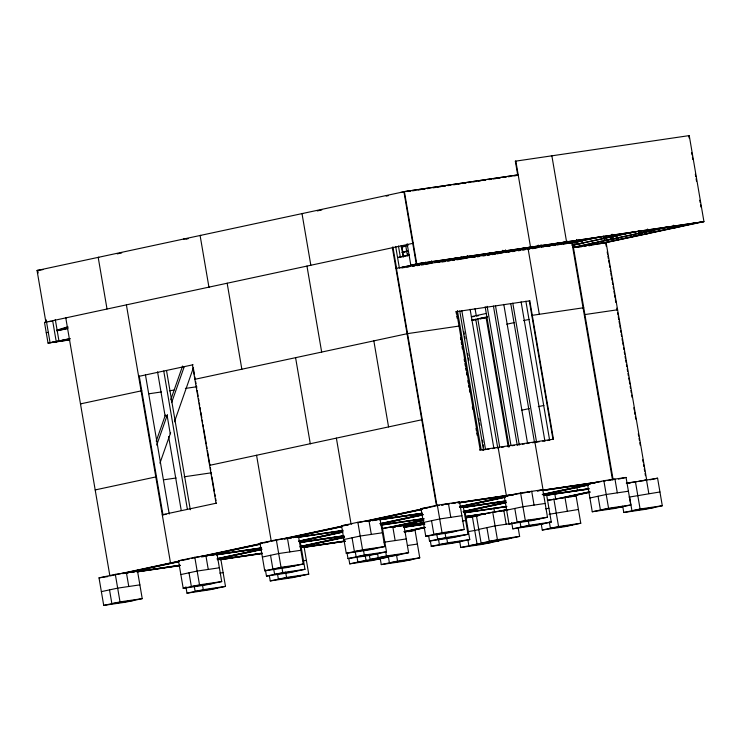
<?xml version="1.0" encoding="UTF-8"?>
<svg xmlns="http://www.w3.org/2000/svg" width="741" height="741" viewBox="0 0 741 741"><rect width="100%" height="100%" fill="white"/><g stroke="black" fill="none" stroke-linecap="round" stroke-linejoin="round"><path stroke-width="1.11" d="M156.221 441.154L165.382 415.025M170.736 399.788L182.573 366.035M156.731 445.072L167.42 414.59M171.625 402.613L184.231 366.684M159.936 463.19L170.625 432.707M174.45 421.814L193.54 367.379M56.594 330.236L67.635 326.837M57.168 330.505L68.2 327.105M401.724 246.827L408.347 244.78M401.187 247.438L407.809 245.391M401.937 252.477L407.457 250.773M402.502 252.746L406.92 251.384M517.672 174.783L515.347 161.195L515.838 161.093L530.537 247.133M551.378 155.906L551.86 155.795L566.569 241.835L566.078 241.946M46.544 322.011L45.877 322.113L37.05 270.493L404.577 191.595M117.208 253.885L121.728 252.913M186.121 239.084L188.381 238.593M317.25 210.916L321.779 209.944M386.218 196.106L388.479 195.615M603.943 243.076L703.95 221.642L689.241 135.603L688.75 135.705L689.139 137.965M517.7 174.969L518.191 174.857L404.401 191.586L416.757 263.861L703.95 221.642M69.756 339.906L48.035 343.102L44.506 322.455L413.404 243.224L412.737 243.317M46.266 332.774L48.304 332.339M56.714 330.718L67.987 328.3M397.75 257.479L408.967 255.061M57.233 330.801L67.385 328.615M398.278 257.544L409.495 255.136M48.035 343.102L58.956 340.943L55.297 319.501M407.152 243.743L410.82 265.185L416.933 263.87M52.843 342.259L69.747 338.628M399.51 267.797L419.702 263.463M55.621 341.851L70.275 338.702M402.289 267.39L422.481 263.055M58.4 341.444L64.513 340.128L61.735 340.536M401.492 267.751L403.864 267.242M425.26 262.647L416.368 264.37M426.983 264.12L432.077 263.027L431.688 260.739M452.455 258.646L446.341 259.961L449.111 259.554M435.032 262.573L455.233 258.238M437.811 262.166L458.003 257.831M437.347 262.453L439.385 262.018M460.782 257.423L451.89 259.146M462.504 258.896L467.599 257.803L467.21 255.515M487.976 253.422L481.863 254.737L484.642 254.33M470.563 257.349L490.755 253.014M473.332 256.942L493.534 252.607M472.869 257.229L474.907 256.794M496.303 252.199L487.411 253.922M523.507 248.198L517.385 249.513L520.163 249.106M506.084 252.135L526.277 247.79M508.863 251.727L529.055 247.383M508.4 252.014L510.438 251.57M531.825 246.975L522.942 248.698M527.629 248.976L528.12 248.874L539.3 314.258M559.029 242.983L552.916 244.289L555.685 243.882M541.606 246.91L561.798 242.566M543.264 246.744L564.577 242.159M567.356 241.751L558.464 243.474M557.464 244.965L563.077 243.761M563.54 244.224L572.552 242.335L613.15 479.807M594.551 237.759L588.437 239.065L591.216 238.658M572.645 242.65L597.329 237.352M572.052 242.965L600.099 236.944M602.878 236.536L593.986 238.25M571.987 245.012L577.823 243.946L577.434 241.696M603.202 235.962L603.582 238.222L612.474 236.499L612.085 234.221M630.072 232.535L623.959 233.85L626.738 233.443M572.265 245.141L632.851 232.128M572.802 245.215L635.63 231.72M638.399 231.312L629.507 233.035M604.072 238.167L604.452 240.445L613.344 238.722L612.964 236.481M665.603 227.311L659.481 228.626L662.259 228.219M573.015 247.383L668.373 226.903M573.321 247.503L671.151 226.496M574.062 247.54L578.137 246.66L575.359 247.068M673.93 226.088L665.038 227.811M589.206 245.679L591.438 245.197M601.062 240.973L601.451 243.233L592.559 244.956L592.17 242.696M641.826 232.22L642.206 234.48L633.323 236.203L636.093 235.795M676.866 227.033L667.974 228.756L670.753 228.348M694.465 223.069L688.352 224.384L691.121 223.977M599.413 243.669L697.235 222.661M600.145 243.696L700.013 222.254M456.048 311.711L456.539 311.609L480.187 449.963L479.696 450.065L553.453 439.191L529.806 300.837L456.048 311.711L456.428 313.934M529.806 300.837L529.315 300.939L552.971 439.293L553.453 439.191M471.387 316.648L485.957 313.517M476.352 316.148L478.593 315.666M471.971 320.093L487.671 316.722M480.298 318.871L487.022 317.426M458.522 326.17L459.012 326.068L407.559 333.626L194.874 379.309L195.541 379.207M531.788 315.397L583.732 307.728M506.742 324.215L514.597 322.53M523.581 320.603L529.194 319.399M582.574 307.932L583.065 307.821M617.105 309.868L617.596 309.766L584.547 314.619M421.777 419.776L209.583 465.348L210.249 465.246M521.451 410.255L529.306 408.569M538.281 406.642L543.894 405.438M216.548 503.139L162.27 514.754L162.937 514.662M497.628 447.425L498.119 447.323L506.353 495.507L505.862 495.609M534.372 442.025L534.863 441.923L543.097 490.107L542.607 490.209L601.108 481.576M99.016 577.869L115.318 574.368L137.52 571.098L142.226 598.635L125.924 602.137L103.721 605.397L99.016 577.869L107.899 576.563M178.498 560.798L194.809 557.297L217.011 554.027L221.716 581.565L205.405 585.066L183.203 588.326L178.498 560.798L182.944 560.14M260.026 543.283L276.328 539.781L298.53 536.521L303.236 564.049L286.934 567.55L264.732 570.82L260.026 543.283L266.686 542.31M341.545 525.777L357.857 522.275L380.059 519.006L384.764 546.543L368.462 550.044L346.26 553.305L341.545 525.777L348.214 524.795M421.036 508.706L437.338 505.205L459.54 501.935L464.246 529.472L447.944 532.974L425.742 536.234L421.036 508.706L427.696 507.724M179.461 561.011L109.89 575.952L65.773 317.843L66.44 317.741M181.702 560.529L189.539 558.853M191.78 558.371L262.314 543.218M264.556 542.736L269.029 541.773M348.835 524.637L271.271 541.291L256.562 455.252M357.829 522.701L421.472 509.076M423 508.706L435.356 506.057M122.385 573.506L178.979 561.354M260.128 543.922L201.515 556.51L203.729 556.13M284.47 538.698L342.398 526.249M367.156 520.932L421.045 509.363M366.786 521.108L368.953 520.645L371.306 534.409M441.923 504.973L448.444 503.565L450.797 517.338M126.1 572.895L179.118 561.511M205.535 555.833L260.684 543.987M288.184 538.086L342.212 526.481M366.73 521.21L421.786 509.391M126.618 572.969L178.516 561.826M206.063 555.907L260.082 544.311M287.582 538.401L341.61 526.795M367.462 521.247L422.324 509.465M132.083 572.265L137.52 571.098M211.574 555.194L217.011 554.027M293.093 537.688L298.53 536.521M372.445 520.645L380.059 519.006M453.02 503.334L459.54 501.935M504.297 496.461L520.599 492.96L542.801 489.699L547.506 517.227L531.204 520.728L509.002 523.998L504.297 496.461L506.52 496.137M217.761 558.473L261.712 549.035M298.91 541.05L342.861 531.603M380.059 523.618L422.889 514.421M459.948 506.455L506.974 496.359M511.447 495.396L513.689 494.914M217.15 558.797L261.74 549.22M298.521 541.319L342.259 531.927M380.04 523.804L422.583 514.671M459.401 506.761L505.399 496.887M217.252 558.964L261.249 549.507M298.929 541.421L342.824 531.992M380.448 523.906L423.222 514.726M460.105 506.798L505.001 497.155M526.267 492.496L531.705 491.329L534.057 505.093M217.771 559.038L261.777 549.59M299.447 541.495L342.222 532.307M380.976 523.989L422.62 515.041M459.679 507.076L504.464 497.461M217.521 559.557L220.781 558.862L225.486 586.39L209.184 589.892L186.982 593.161L185.898 586.807M461.143 507.233L463.32 506.77L468.025 534.298L451.723 537.799L429.511 541.069L428.613 535.771M537.364 490.866L542.801 489.699M226.848 558.76L227.348 558.658M587.557 484.225L603.859 480.724L626.062 477.454L630.767 504.992L614.465 508.493L592.263 511.753L587.557 484.225L590.883 483.734M300.716 546.302L344.463 536.901M382.356 528.768L423.787 519.867M463.866 511.262L505.242 502.37M542.227 494.432L588.243 484.54M300.124 546.617L344.37 537.114M390.729 527.157L423.268 520.163M463.282 511.568L505.779 502.444M543.792 494.284L587.65 484.864M608.444 480.492L614.965 479.084L617.318 492.858M300.661 546.691L344.408 537.29M392.23 527.018L423.861 520.228M463.236 511.772L506.066 502.574M543.199 494.599L588.095 484.947M300.068 547.006L343.815 537.605M392.063 527.24L423.296 520.534M463.366 511.929L506.27 502.713M543.486 494.719L588.456 485.105M300.781 547.321L304.042 546.617L308.747 574.155L292.445 577.656L270.243 580.916L269.335 575.627M397.389 526.573L403.91 525.174L408.615 552.703L392.313 556.204L370.111 559.464L369.379 555.231M543.32 495.229L546.58 494.525L551.285 522.062L534.974 525.564L512.772 528.824L511.688 522.47M618.457 479.094L626.062 477.454M101.369 591.633L117.671 588.132L139.873 584.871M180.85 574.562L197.162 571.061L219.364 567.791M262.379 557.056L278.681 553.546L300.883 550.285M343.898 539.541L360.209 536.039L382.412 532.779M423.389 522.47L439.691 518.969L461.893 515.699M576.933 490.412L577.424 490.301L576.859 487.022M465.82 517.894L477.889 515.671M518.181 527.907L519.626 536.382L503.324 539.883L481.122 543.144L476.417 515.616L492.719 512.114L507.15 509.993M547.34 500.379L576.063 495.72L580.768 523.248L564.466 526.749L542.264 530.019L541.18 523.665M626.691 483.336L657.591 478.204L662.297 505.742L645.995 509.243L623.792 512.503L622.699 506.149M403.873 531.668L424.065 527.333M474.305 516.542L478.621 515.616M493.636 512.383L507.02 509.512M555.898 499.017L589.447 491.811M404.41 531.742L424.954 527.323M499.341 511.346L507.566 509.586M562.03 497.887L589.984 491.876M499.471 511.41L501.648 510.947M561.706 498.045L563.873 497.582M643.225 480.538L646.485 479.835L648.838 493.608M405.188 531.76L425.473 527.407M503.241 510.697L507.752 509.734M565.226 497.387L590.021 492.061M404.771 532.038L425.149 527.657M503.111 510.92L522.951 506.724L545.154 503.463M565.29 497.563L589.771 492.348M408.532 531.695L415.053 530.297L419.758 557.834L403.456 561.335L381.254 564.596L380.17 558.242M570.635 496.887L576.063 495.72M649.977 479.844L657.591 478.204M589.91 497.989L606.212 494.488L628.414 491.218M103.721 605.397L120.023 601.896L142.226 598.635M183.203 588.326L199.514 584.825L221.716 581.565M264.732 570.82L281.034 567.319L303.236 564.049M346.26 553.305L362.562 549.803L384.764 546.543M425.742 536.234L442.044 532.733L464.246 529.472M467.562 531.788L479.131 529.602M478.769 529.38L495.071 525.878L510.614 523.591M549.081 514.282L578.415 509.484M629.044 497.109L659.944 491.968M186.982 593.161L203.284 589.66L225.486 586.39M265.38 569.736L266.464 576.09L282.775 572.589L304.977 569.32L300.272 541.791M347.084 553.286L347.992 558.575L364.294 555.074L386.496 551.813L381.791 524.276M429.511 541.069L445.823 537.568L468.025 534.298M509.002 523.998L525.304 520.497L547.506 517.227M304.977 569.32L288.666 572.821L266.464 576.09M386.496 551.813L370.194 555.315L347.992 558.575M270.243 580.916L286.545 577.415L308.747 574.155M349.724 563.845L366.035 560.344L388.238 557.084L371.926 560.585L349.724 563.845L348.826 558.547M370.111 559.464L386.413 555.963L408.615 552.703M430.345 541.041L431.253 546.339L447.555 542.838L469.757 539.568L465.052 512.04M512.772 528.824L529.083 525.323L551.285 522.062M592.263 511.753L608.565 508.252L630.767 504.992M469.757 539.568L453.455 543.07L431.253 546.339M381.254 564.596L397.556 561.094L419.758 557.834M460.735 547.525L477.047 544.024L499.249 540.763L482.947 544.264L460.735 547.525L459.652 541.171M481.122 543.144L497.424 539.643L519.626 536.382M542.264 530.019L558.566 526.518L580.768 523.248M623.792 512.503L640.094 509.002L662.297 505.742M515.347 161.195L689.241 135.603M517.774 174.95L403.91 191.697L416.266 263.972L703.459 221.744M400.501 192.475L404.66 191.863M406.744 191.558L408.828 191.252M407.93 191.521L410.208 191.187M412.496 190.845L414.775 190.511M418.193 190.011L420.48 189.677M422.759 189.335L425.038 189.001M427.316 188.668L429.604 188.334M433.022 187.825L435.31 187.492M437.588 187.158L441.006 186.658M443.294 186.315L445.573 185.982M447.851 185.648L450.139 185.315M453.557 184.815L455.835 184.472M458.123 184.139L460.402 183.805M462.68 183.472L466.108 182.962M468.386 182.629L470.665 182.295M472.953 181.962L475.231 181.628M478.649 181.119L480.937 180.785M483.215 180.452L485.494 180.119M488.921 179.609L491.2 179.276M493.478 178.942L495.766 178.609M498.045 178.266L500.323 177.933M503.75 177.432L506.029 177.099M508.307 176.756L510.595 176.423M514.013 175.923L516.292 175.589M302.671 213.482L302.004 213.584L310.831 265.204M200.765 235.369L200.098 235.471L208.925 287.091L209.592 286.999M183.444 239.093L187.603 238.482M98.859 257.257L98.192 257.359L107.019 308.978M37.05 270.493L42.922 269.622M393.026 247.596L392.36 247.698L436.477 505.816M410.82 265.185L413.589 264.778M693.9 223.569L696.679 223.152M572.552 242.335L395.889 268.344L396.379 268.242L436.968 505.705L439.246 505.371M579.731 241.316L582.5 240.908L573.608 242.631M615.252 236.092L618.022 235.684L609.139 237.407M650.774 230.868L653.553 230.46L644.661 232.183M679.636 226.626L682.415 226.218M402.178 267.834L404.456 267.501M406.735 267.168L409.013 266.825M412.422 266.325L414.701 265.991M416.979 265.658L419.249 265.324M421.527 264.991L423.806 264.657M442.016 261.981L445.424 261.471M447.703 261.138L449.982 260.804M452.26 260.471L454.529 260.137M456.808 259.804L460.226 259.304M472.739 257.46L475.018 257.127M477.297 256.794L479.566 256.46M482.984 255.951L485.262 255.617M487.541 255.284L489.81 254.95M492.089 254.617L495.507 254.117M512.577 251.607L514.847 251.273M518.265 250.764L520.543 250.43M522.822 250.097L525.091 249.763M527.37 249.43L529.648 249.096M547.858 246.42L550.128 246.086M553.546 245.577L555.824 245.243M603.582 238.222L606.36 237.815M641.882 232.591L639.113 232.998L647.995 231.275L647.606 228.997M673.523 227.941L676.301 227.533M48.823 321.677L51.166 321.325M580.601 243.539L583.371 243.131L574.479 244.854M616.123 238.315L618.892 237.907L610.01 239.63M644.985 234.073L647.764 233.665M44.506 322.455L46.785 322.113M604.452 240.445L607.231 240.038M638.872 235.388L641.641 234.971M604.221 242.826L606.999 242.418M573.071 247.513L606.119 242.65L646.708 480.122L638.761 481.289M578.406 247.17L581.815 246.67M584.084 246.336L586.353 246.003M588.623 245.669L590.901 245.336M69.506 339.804L50.073 342.666L46.155 319.769M472.184 316.759L474.268 316.453M479.909 318.667L484.068 318.056M471.73 320.353L475.898 319.741M139.289 376.308L138.623 376.409L193.068 364.757L192.41 364.85L216.057 503.204M141.763 390.757L80.482 403.882L81.149 403.78M148.895 393.786L161.436 391.943M169.42 390.766L173.978 390.099M185.38 388.423L196.782 386.746M597.774 393.86L598.441 393.767M310.951 443.618L310.284 443.72L295.585 357.681M156.462 476.796L95.181 489.921L95.848 489.82M163.604 479.825L176.145 477.982M184.129 476.806L211.491 472.786M482.234 450.111L484.512 449.768M486.8 449.435L489.088 449.102M492.515 448.592L494.793 448.259M497.081 447.925L499.369 447.592M501.648 447.249L503.936 446.916M507.363 446.415L509.651 446.073M511.929 445.739L514.217 445.406M517.644 444.896L519.932 444.563M522.21 444.23L524.498 443.896M526.786 443.553L529.065 443.22M532.492 442.72L534.78 442.377M537.058 442.044L539.346 441.71M542.773 441.21L545.061 440.867M547.34 440.534L549.627 440.2M164.011 514.634L166.095 514.328M441.516 505.038L443.794 504.704M447.203 504.204L449.481 503.871M451.76 503.528L455.169 503.028M457.447 502.694L519.71 493.543M521.942 493.21L525.286 492.719M527.509 492.395L529.732 492.07M537.531 490.922L539.754 490.598M603.378 481.242L605.656 480.909M607.935 480.576L610.204 480.233M458.901 502.657L513.559 494.479M542.384 490.246L596.727 482.252M459.151 502.759L509.475 495.358M542.245 490.542L594.921 482.799M458.614 502.972L509.706 495.46M542.931 490.579L590.614 483.577M592.883 483.243L595.162 482.91M459.985 507.261L463.32 506.77M543.246 495.016L546.58 494.525M367.897 521.155L370.176 520.812M372.445 520.478L422.398 513.143M462.514 507.242L505.658 500.897M543.959 495.229L588.78 488.634M626.265 483.123L636.491 481.622M368.138 521.256L370.407 520.923M372.677 520.59L374.946 520.256M379.485 519.589L421.499 513.411M462.745 507.344L505.89 500.999M546.024 495.099L589.114 488.764M626.543 483.262L629.943 482.762M379.716 519.691L421.731 513.513M462.977 507.446L506.122 501.101M546.256 495.201L588.567 488.986M379.957 519.793L421.962 513.615M463.208 507.548L505.223 501.379M546.599 495.294L588.817 489.088M627.608 483.382L629.887 483.049M351.753 524.054L351.086 524.156L336.377 438.116M574.423 495.599L575.09 495.497M284.535 539.059L286.804 538.726M288.258 538.383L291.685 537.873M298.141 537.068L343.111 530.315M380.652 524.795L423.722 518.598M464.422 512.476L506.881 506.372M547.71 500.231L553.416 499.388M297.891 537.234L342.583 530.667M381.152 524.998L423.963 518.7M464.913 512.679L506.557 506.557M298.141 537.336L342.703 530.788M381.402 525.1L423.685 518.885M465.163 512.781L506.233 506.742M381.708 528.435L403.91 525.174M391.878 527.286L395.296 526.777M397.584 526.443L423.824 522.59M466.043 516.384L491.144 512.689M392.758 527.296L395.546 526.888M403.011 525.786L423.519 522.766M465.672 516.57L486.189 513.559M403.252 525.888L424.306 522.794M465.385 516.755L485.29 513.828M404.021 525.915L424.556 522.896M465.626 516.857L485.022 514.004M476.417 515.616L478.63 515.291M205.59 556.056L207.869 555.722M210.157 555.389L261.582 547.821M300.272 542.134L343.704 535.752M403.437 526.962L423.982 523.943M466.191 517.737L474.184 516.57M216.613 554.574L260.823 548.071M299.383 542.403L343.944 535.854M403.688 527.064L424.788 523.961M201.515 556.936L203.794 556.593M216.363 554.75L261.054 548.173M299.623 542.505L343.574 536.049M403.891 527.175L424.426 524.156M216.613 554.852L261.184 548.294M299.873 542.607L343.296 536.225M404.132 527.277L424.667 524.258M171.171 562.836L170.504 562.938L126.387 304.82M462.338 521.025L465.672 520.534M545.598 508.78L548.933 508.298M217.456 559.353L220.781 558.862M300.707 547.108L304.042 546.617M405.068 531.769L415.053 530.297M122.71 573.627L124.562 573.349M126.137 573.117L128.425 572.784M130.712 572.45L134.14 571.941M136.427 571.607L179.85 565.226M217.4 559.705L261.971 553.147M302.272 547.228L344.491 541.013M137.168 571.635L180.248 565.3M219.938 559.464L262.212 553.249M303.143 547.238L345.297 541.041M137.057 571.793L179.341 565.578M220.383 559.538L261.851 553.444M303.384 547.34L344.806 541.245M137.27 571.895L180.1 565.633M220.003 559.77L262.286 553.555M303.412 547.506L345.047 541.347M456.095 531.223L433.893 534.483L431.54 520.719M539.355 518.978L517.153 522.248L514.8 508.474M622.616 506.742L600.414 510.003L598.061 496.238M384.06 542.199L406.263 538.939M376.613 548.294L354.411 551.554L352.058 537.79M459.874 536.049L437.672 539.318L436.764 534.02M543.134 523.813L520.932 527.073L520.025 521.784M654.146 507.492L631.943 510.753L629.591 496.989M219.808 573.117L223.134 572.626M303.06 560.872L306.394 560.391M407.42 545.533L417.405 544.061M295.085 565.8L272.883 569.069L270.53 555.296M378.345 553.564L356.143 556.824L355.235 551.536M461.606 541.319L439.404 544.589L438.496 539.291M572.617 524.998L550.415 528.268L549.331 521.914M400.464 554.453L378.262 557.714L377.54 553.481M511.475 538.133L489.273 541.393L486.92 527.629M213.565 583.315L191.363 586.576L189.011 572.812M296.826 571.07L274.615 574.34L273.716 569.042M380.077 558.834L357.875 562.095L356.977 556.797M491.098 542.514L468.896 545.774L467.803 539.42M134.075 600.386L111.872 603.646L109.52 589.882M217.335 588.141L195.133 591.411L194.225 586.112M300.596 575.905L278.394 579.166L277.486 573.877M411.607 559.585L389.405 562.845L388.321 556.491M691.659 152.683L692.048 154.952M692.427 157.212L692.816 159.482M695.336 174.2L695.743 176.571M696.105 178.72L696.512 181.091M699.782 200.237L700.18 202.543M700.56 204.766L700.949 207.063M673.699 225.19L674.088 227.441M638.723 230.747L639.437 234.888M610.186 236.888L610.575 239.13M605.582 242.483L606.212 246.169M607.185 251.857L607.574 254.126M607.907 256.071L608.352 258.683M608.685 260.6L609.13 263.231M609.454 265.13L609.843 267.39M610.232 269.65L610.612 271.919M610.88 273.466L611.269 275.745M611.658 278.014L612.047 280.293M612.362 282.108L612.742 284.368M613.131 286.637L613.52 288.897M613.909 291.167L614.289 293.427M614.576 295.075L615.067 297.956M615.354 299.633L615.845 302.485M616.808 308.145L617.197 310.414M617.586 312.674L617.966 314.934M618.272 316.685L618.744 319.464M619.041 321.224L619.522 323.993M619.819 325.762L620.208 328.041M620.597 330.31L620.986 332.579M621.264 334.182L621.643 336.451M622.032 338.711L622.421 340.98M622.736 342.805L623.125 345.074M623.505 347.344L623.894 349.613M624.283 351.892L624.672 354.161M625.061 356.43L625.45 358.7M625.71 360.219L626.099 362.488M626.423 364.377L626.812 366.656M627.201 368.925L627.59 371.195M627.97 373.464L628.359 375.733M628.748 378.012L629.137 380.281M629.387 381.735L629.776 383.995M630.165 386.256L630.545 388.525M630.887 390.498L631.276 392.776M631.665 395.046L632.054 397.315M633.842 407.772L634.222 410.032M634.574 412.079L635 414.562M635.352 416.627L635.769 419.091M638.288 433.809L638.677 436.069M639.038 438.2L639.446 440.599M639.816 442.748L640.224 445.128M642.725 459.781L643.123 462.106M643.503 464.32L643.901 466.635M644.281 468.868L644.67 471.165M645.059 473.406L645.448 475.694M598.283 241.381L598.672 243.641M635.389 481.474L640.094 509.002M576.563 239.445L576.952 241.723L568.06 243.446L567.68 241.186M574.664 242.112L575.044 244.354M571.885 242.437L612.483 479.899M603.859 480.724L608.565 508.252M541.041 244.669L541.43 246.948M538.262 245.076L538.651 247.355L532.538 248.67L532.149 246.41M564.966 497.35L567.319 511.114M525.869 301.198L549.655 440.339M554.814 493.895L555.704 499.054M521.108 301.874L544.904 441.052M553.86 498.98L558.566 526.518M505.51 249.893L505.899 252.172M512.791 303.143L536.577 442.284M502.741 250.301L503.13 252.579L497.016 253.894L496.627 251.634M510.753 303.578L534.539 442.729M503.797 304.412L527.592 443.59M495.479 305.681L519.265 444.822M493.432 306.07L517.227 445.267M528.176 520.034L529.083 525.323M520.599 492.96L525.304 520.497M487.133 306.292L510.966 445.424M485.142 306.728L509.123 447.008M508.215 446.934L486.105 317.62L477.788 318.843L499.693 447.027M475.064 308.645L476.241 315.49M475.741 319.278L497.656 447.462M470.109 309.284L493.904 448.462M461.106 256.858L461.486 259.118M503.824 510.484L506.177 524.248M461.8 310.553L485.577 449.694M463.885 331.811L464.274 334.098M464.663 336.377L465.052 338.656M467.59 353.485L467.979 355.763M468.368 358.042L468.757 360.33M478.705 418.489L479.094 420.777M479.483 423.055L479.872 425.334M482.41 440.163L482.799 442.442M483.188 444.72L483.577 447.008M493.858 508.057L494.562 512.188M459.753 310.998L483.54 450.139M492.719 512.114L497.424 539.643M457.41 310.553L481.187 449.694M456.808 316.166L457.188 318.389M460.467 337.535L460.856 339.813M461.245 342.083L461.634 344.352M462.014 346.631L462.403 348.9M464.153 359.135L464.542 361.404M464.931 363.683L465.32 365.952M465.709 368.221L466.098 370.5M466.487 372.769L466.876 375.048M467.849 380.726L468.238 383.004M468.627 385.274L469.016 387.552M469.405 389.822L469.794 392.091M472.313 406.874L472.702 409.143M476.009 428.465L476.398 430.743M476.787 433.013L477.176 435.291M472.341 516.486L477.047 544.024M425.575 262.082L425.964 264.333M407.569 253.441L407.948 255.691M405.772 245.845L407.494 255.914M401.724 245.669L403.641 256.895M401.214 245.586L403.141 256.868M398.445 245.993L400.372 257.275M446.832 538.596L447.555 542.838M445.1 533.325L445.823 537.568M395.666 246.401L399.334 267.834M437.338 505.205L442.044 532.733M392.887 246.809L396.704 269.103M373.844 340.869L388.553 426.909M392.804 526.805L395.157 540.569M396.472 554.74L397.556 561.094M385.69 551.73L386.413 555.963M365.128 555.046L366.035 560.344M363.396 549.785L364.294 555.074M357.857 522.275L362.562 549.803M306.959 266.038L321.668 352.077M287.434 538.151L289.787 551.915M285.637 572.126L286.545 577.415M282.043 568.347L282.775 572.589M276.328 539.781L281.034 567.319M227.154 283.182L241.853 369.222M193.475 368.944L194.448 374.631M194.837 376.9L195.226 379.17M195.615 381.439L196.004 383.708M196.393 385.987L196.782 388.256M197.171 390.526L198.134 396.203M198.523 398.482L198.912 400.751M199.301 403.021L199.69 405.29M200.079 407.569L200.468 409.838M200.857 412.107L201.83 417.785M202.219 420.054L202.599 422.333M202.988 424.602L203.377 426.872M203.766 429.141L206.294 443.905M206.683 446.184L207.072 448.453M207.452 450.723L209.981 465.487M210.37 467.756L210.759 470.035M211.148 472.304L211.537 474.573M211.926 476.843L214.445 491.607M214.834 493.886L215.223 496.155M215.612 498.424L216.001 500.694M205.905 555.657L208.258 569.431M166.53 370.62L190.317 509.762M202.562 585.418L203.284 589.66M163.752 371.028L187.343 509.03M194.809 557.297L199.514 584.825M170.254 433.763L167.123 415.442L165.086 415.886L157.564 371.871M168.605 436.477L181.239 510.419M145.458 374.872L169.244 514.013M139.243 376.048L163.048 515.291M126.424 572.737L128.777 586.502M115.318 574.368L120.023 601.896M52.713 321.038L56.186 341.351M37.717 270.391L38.162 272.975"/></g></svg>
